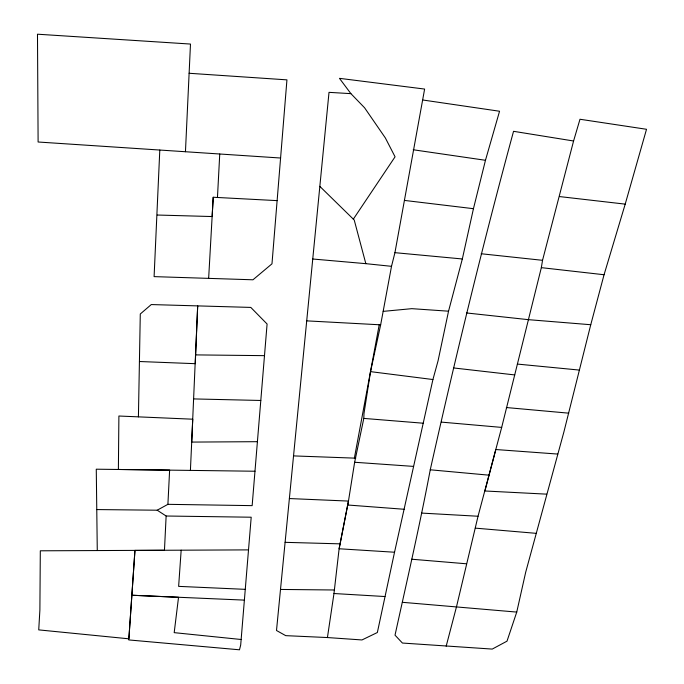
<?xml version="1.0" encoding="UTF-8"?>
<svg xmlns="http://www.w3.org/2000/svg" width="684" height="684" viewBox="0 0 684 684"><rect width="100%" height="100%" fill="white"/><g stroke="black" fill="none" stroke-linecap="round" stroke-linejoin="round"><path stroke-width="1.03" d="M138.416 416.855L140.288 313.99L151.275 304.56L250.797 307.415L267.093 324.011L252.148 505.638L167.905 504.33L157.192 510.204L96.769 509.571M350.901 93.648L329.013 92.349L276.498 630.503L285.732 635.65L327.431 637.548L333.972 593.524L339.119 548.765L348.464 501.073L354.637 462.264L363.803 418.403L363.991 413.452L370.523 371.634L380.655 324.832L391.513 266.324L394.933 252.67L424.619 89.065L339.461 78.335L350.901 93.648L364.572 107.764L385.374 137.971L395.07 156.816L353.329 219.145L354.226 220.026L365.837 263.665L391.513 266.324M189.117 73.273L286.938 79.857L271.984 263.819L252.96 279.79L154.097 276.627L159.799 150.053M257.415 441.684L191.708 442.086L197.685 305.885L195.265 363.683L139.425 361.511M190.408 470.387L192.751 419.198L118.896 416.017L118.383 469.472L254.995 471.233M185.45 151.737L190.485 44.058L37.483 34.2L38.107 142.007L280.611 158.021M157.192 510.204L166.135 516.01L164.459 550.261L40.313 550.808L39.886 610.017L38.731 629.887L128.874 638.813L134.953 550.398L248.514 549.885M167.905 504.33L169.623 470.113L96.273 469.198L97.273 550.56M217.461 197.479L219.744 154.02M208.646 278.354L213.22 197.257L277.123 200.626M213.22 197.257L212.134 216.546L157.286 215.032M134.953 550.398L128.78 639.933L239.486 649.8L240.691 645.029L251.199 517.215L166.135 516.01M181.166 550.192L178.635 586.368L245.282 589.343M446.173 646.2L456.536 606.622L478.039 516.249L501.68 427.406L541.335 267.649L542.54 260.313L573.577 140.998L579.989 119.255L646.517 129.285L625.21 204.131L604.058 274.737L590.754 324.729L563.907 431.895L525.697 572.209L516.745 612.086L507.006 641.164L492.241 649.082L402.423 643.046L395.019 635.171C407.108 580.152 419.788 525.201 430.253 469.797C455.647 356.381 483.058 243.461 513.547 131.311L573.577 140.998M354.372 458.118L379.218 324.755M289.375 498.55L348.464 501.073L339.119 548.765L394.531 552.227L432.921 379.534L438.051 360.844L448.542 311.194L462.333 258.971L473.448 208.688L485.469 160.287L499.551 111.244L423.054 100.035M394.531 552.227L377.354 632.512L361.981 639.95L327.431 637.548M383.194 311.374L411.802 308.664L448.542 311.194M280.5 589.446L334.433 589.993M195.667 354.893L264.494 355.654M193.666 398.917L260.809 400.473M285.1 542.335L340.042 543.848M293.539 455.903L355.74 458.169M244.376 600.116L131.901 595.242L178.533 597.277L174.189 632.649L241.136 639.497M546.644 494.147L484.93 490.984L495.814 449.525L557.751 454.065M306.714 320.864L380.655 324.832M421.626 513.086L478.039 516.249M333.972 593.524L384.955 596.534M354.637 462.264L413.581 466.402M347.728 505.006L404.176 509.272M402.363 602.305L516.745 612.086M590.754 324.729L528.339 319.659L466.582 312.964M363.803 418.403L423.122 423.208M411.674 559.213L466.42 563.787M475.312 528.134L536.205 533.34M312.75 259.005L365.837 263.665M441.377 422.113L501.68 427.406M506.331 407.536L568.72 413.162M430.253 469.797L489.06 475.175M394.933 252.67L462.333 258.971M517.369 364.076L579.374 370.078M481.185 253.755L542.54 260.313M541.335 267.649L604.058 274.737M453.663 367.958L514.761 374.935M559.546 196.573L625.21 204.131M404.432 200.412L473.448 208.688M370.523 371.634L432.921 379.534M413.221 149.762L485.469 160.287M319.838 186.381L353.329 219.145"/></g></svg>
